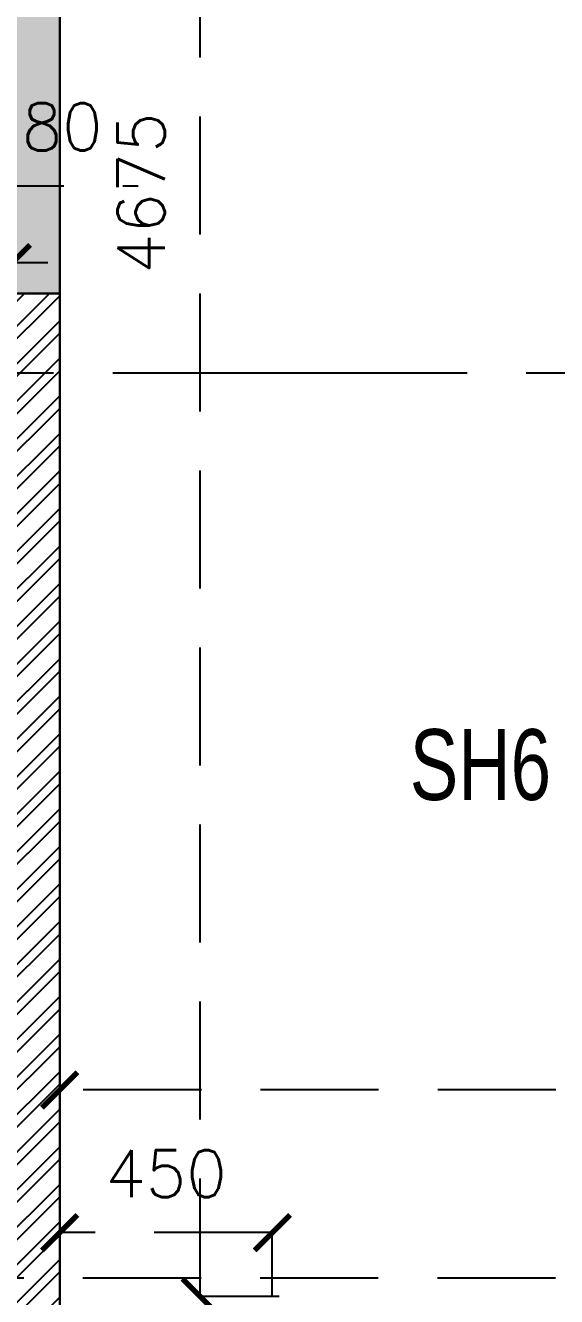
# Model space of a CAD drawing. Header units: millimetres. Extents: x 1167879 to 1231451, y -5731814 to -5645217.
# Drawn here: x 1186560 to 1187684, y -5719523 to -5716830 of the extents above; entities that cross this region are included whole.
import ezdxf

# ---------------------------------------------------------------- set-up
doc = ezdxf.new("R2010")
doc.units = ezdxf.units.MM
doc.header["$LTSCALE"] = 1000
doc.header["$MEASUREMENT"] = 0
for name, pattern in [('3BHK-A$0$AUDIT_D_120904163729-0', [0]), ('AUDIT_D_120904163729-0', [0]), ('T8(T9 IS SIMILAR) - DIMENSION & TEXTING$0$HIDDEN', [0.375, 0.25, -0.125]), ('T8(T9 IS SIMILAR)$0$$0$HIDDEN', [0.375, 0.25, -0.125]), ('T8_REFUGE COLUMNS$0$CENTER2', [1.125, 0.75, -0.125, 0.125, -0.125])]:
    doc.linetypes.add(name, pattern=pattern)
doc.layers.get('0').update_dxf_attribs({"linetype": 'AUDIT_D_120904163729-0'})
for name, color, linetype in [('3BHK-A$0$A-HATCH -160', 251, '3BHK-A$0$AUDIT_D_120904163729-0'), ('T8(T9 IS SIMILAR) - DIMENSION & TEXTING$0$A-DIMENSIONS', 2, 'T8(T9 IS SIMILAR) - DIMENSION & TEXTING$0$HIDDEN'), ('T8(T9 IS SIMILAR)$0$$6$a-beam 2', 50, 'Continuous'), ('T8(T9 IS SIMILAR)$0$S-BEAM', 20, 'T8(T9 IS SIMILAR)$0$$0$HIDDEN'), ('T8_REFUGE COLUMNS$0$A-CENTERLINE', 193, 'T8_REFUGE COLUMNS$0$CENTER2'), ('T8_TYPICAL COLUMNS$0$A-RCC COLS', 3, 'Continuous')]:
    doc.layers.add(name, color=color, linetype=linetype)
for name, color, linetype, lineweight in [('3BHK-A$0$A-WALL- 160', 6, 'Continuous', 30), ('T8(T9 IS SIMILAR) - DIMENSION & TEXTING$0$T8 - TYPICAL FLOOR CORE$0$a-Text', 4, 'Continuous', 0), ('T8(T9 IS SIMILAR)$0$D&W', 8, 'Continuous', 25)]:
    doc.layers.add(name, color=color, linetype=linetype, lineweight=lineweight)
doc.styles.add('T8(T9 IS SIMILAR) - DIMENSION & TEXTING$0$Romans 1', font='romans.shx', dxfattribs={"height": 100})
doc.styles.add('T8(T9 IS SIMILAR) - DIMENSION & TEXTING$0$T8 - TYPICAL FLOOR CORE$0$ARIAL ARROW', font='swisscl.ttf')
doc.dimstyles.new('T8(T9 IS SIMILAR) - DIMENSION & TEXTING$0$ALPINE S', dxfattribs={"dimscale": 0, "dimtxt": 100, "dimasz": 75, "dimexe": 0, "dimexo": 0, "dimgap": 75, "dimtad": 1, "dimdec": 0, "dimzin": 0, "dimdsep": 46, "dimtxsty": 'T8(T9 IS SIMILAR) - DIMENSION & TEXTING$0$Romans 1', "dimblk": 'T8(T9 IS SIMILAR) - DIMENSION & TEXTING$0$_ArchTick', "dimcen": 0.09, "dimclrd": 256, "dimclre": 256, "dimclrt": 7, "dimadec": 0, "dimazin": 0, "dimtfac": 1, "dimtdec": 0, "dimtofl": 0, "dimtmove": 1, "dimatfit": 0, "dimldrblk": 'T8(T9 IS SIMILAR) - DIMENSION & TEXTING$0$_Open90', "dimfxl": 1, "dimtolj": 1, "dimtzin": 0, "dimarcsym": 0})

# ---------------------------------------------------------------- blocks, each defined once
blk = doc.blocks.new('T8(T9 IS SIMILAR) - DIMENSION & TEXTING$0$_ArchTick')
at = {"color": 0, "linetype": 'ByBlock', "const_width": 0.15}
blk.add_lwpolyline([(-0.5, -0.5), (0.5, 0.5)], dxfattribs=at)
blk = doc.blocks.new('*D314')
at = {"layer": 'T8(T9 IS SIMILAR) - DIMENSION & TEXTING$0$A-DIMENSIONS', "linetype": 'T8(T9 IS SIMILAR) - DIMENSION & TEXTING$0$HIDDEN', "lineweight": -2, "transparency": 16777216}
for p, q in [((1186632.7, -5719227.5), (1186632.7, -5719085.7)), ((1189932.7, -5719227.5), (1189932.7, -5719085.7))]:
    blk.add_line(p, q, dxfattribs=at)
at = {"layer": 'T8(T9 IS SIMILAR) - DIMENSION & TEXTING$0$A-DIMENSIONS', "lineweight": -2, "transparency": 16777216}
blk.add_line((1189932.7, -5719085.7), (1186632.7, -5719085.7), dxfattribs=at)
at = {"layer": 'T8(T9 IS SIMILAR) - DIMENSION & TEXTING$0$A-DIMENSIONS', "linetype": 'ByBlock', "lineweight": -2, "transparency": 16777216, "xscale": 75, "yscale": 75, "zscale": 75, "rotation": 180}
blk.add_blockref('T8(T9 IS SIMILAR) - DIMENSION & TEXTING$0$_ArchTick', (1186632.7, -5719085.7), dxfattribs=at)
at = {"layer": 'T8(T9 IS SIMILAR) - DIMENSION & TEXTING$0$A-DIMENSIONS', "linetype": 'ByBlock', "lineweight": -2, "transparency": 16777216, "xscale": 75, "yscale": 75, "zscale": 75}
blk.add_blockref('T8(T9 IS SIMILAR) - DIMENSION & TEXTING$0$_ArchTick', (1189932.7, -5719085.7), dxfattribs=at)
at = {"layer": 'T8(T9 IS SIMILAR) - DIMENSION & TEXTING$0$A-DIMENSIONS', "color": 7, "linetype": 'ByBlock', "transparency": 16777216, "insert": (1188282.7, -5718960.7), "char_height": 100, "attachment_point": 5, "style": 'T8(T9 IS SIMILAR) - DIMENSION & TEXTING$0$Romans 1'}
blk.add_mtext('\\A1;3300', dxfattribs=at)
blk = doc.blocks.new('T8(T9 IS SIMILAR) - DIMENSION & TEXTING$0$_Open90')
at = {"color": 0, "linetype": 'ByBlock', "lineweight": -2}
for p, q in [((-0.5, 0.5), (0, 0)), ((0, 0), (-1, 0)), ((0, 0), (-0.5, -0.5))]:
    blk.add_line(p, q, dxfattribs=at)
blk = doc.blocks.new('*D319')
at = {"layer": 'T8(T9 IS SIMILAR) - DIMENSION & TEXTING$0$A-DIMENSIONS', "linetype": 'T8(T9 IS SIMILAR) - DIMENSION & TEXTING$0$HIDDEN', "lineweight": -2, "transparency": 16777216}
for p, q in [((1186632.7, -5719523.5), (1186632.7, -5719388)), ((1187082.7, -5719523.5), (1187082.7, -5719388))]:
    blk.add_line(p, q, dxfattribs=at)
at = {"layer": 'T8(T9 IS SIMILAR) - DIMENSION & TEXTING$0$A-DIMENSIONS', "lineweight": -2, "transparency": 16777216}
blk.add_line((1187082.7, -5719388), (1186632.7, -5719388), dxfattribs=at)
at = {"layer": 'T8(T9 IS SIMILAR) - DIMENSION & TEXTING$0$A-DIMENSIONS', "linetype": 'ByBlock', "lineweight": -2, "transparency": 16777216, "xscale": 75, "yscale": 75, "zscale": 75, "rotation": 180}
blk.add_blockref('T8(T9 IS SIMILAR) - DIMENSION & TEXTING$0$_ArchTick', (1186632.7, -5719388), dxfattribs=at)
at = {"layer": 'T8(T9 IS SIMILAR) - DIMENSION & TEXTING$0$A-DIMENSIONS', "linetype": 'ByBlock', "lineweight": -2, "transparency": 16777216, "xscale": 75, "yscale": 75, "zscale": 75}
blk.add_blockref('T8(T9 IS SIMILAR) - DIMENSION & TEXTING$0$_ArchTick', (1187082.7, -5719388), dxfattribs=at)
at = {"layer": 'T8(T9 IS SIMILAR) - DIMENSION & TEXTING$0$A-DIMENSIONS', "color": 7, "linetype": 'ByBlock', "transparency": 16777216, "insert": (1186857.7, -5719263), "char_height": 100, "attachment_point": 5, "style": 'T8(T9 IS SIMILAR) - DIMENSION & TEXTING$0$Romans 1'}
blk.add_mtext('\\A1;450', dxfattribs=at)
blk = doc.blocks.new('*D321')
at = {"layer": 'T8(T9 IS SIMILAR) - DIMENSION & TEXTING$0$A-DIMENSIONS', "lineweight": -2, "transparency": 16777216}
for p, q in [((1186342.7, -5717333), (1186391.5, -5717170.5)), ((1186391.5, -5717170.5), (1186798.6, -5717170.5)), ((1186152.8, -5717333), (1186077.8, -5717333)), ((1186532.7, -5717333), (1186152.8, -5717333)), ((1186532.7, -5717333), (1186607.7, -5717333))]:
    blk.add_line(p, q, dxfattribs=at)
at = {"layer": 'T8(T9 IS SIMILAR) - DIMENSION & TEXTING$0$A-DIMENSIONS', "linetype": 'T8(T9 IS SIMILAR) - DIMENSION & TEXTING$0$HIDDEN', "lineweight": -2, "transparency": 16777216}
for p, q in [((1186152.8, -5717398.7), (1186152.8, -5717333)), ((1186532.7, -5717398.7), (1186532.7, -5717333))]:
    blk.add_line(p, q, dxfattribs=at)
at = {"layer": 'T8(T9 IS SIMILAR) - DIMENSION & TEXTING$0$A-DIMENSIONS', "linetype": 'ByBlock', "lineweight": -2, "transparency": 16777216, "xscale": 75, "yscale": 75, "zscale": 75}
blk.add_blockref('T8(T9 IS SIMILAR) - DIMENSION & TEXTING$0$_ArchTick', (1186152.8, -5717333), dxfattribs=at)
at = {"layer": 'T8(T9 IS SIMILAR) - DIMENSION & TEXTING$0$A-DIMENSIONS', "linetype": 'ByBlock', "lineweight": -2, "transparency": 16777216, "xscale": 75, "yscale": 75, "zscale": 75, "rotation": 180}
blk.add_blockref('T8(T9 IS SIMILAR) - DIMENSION & TEXTING$0$_ArchTick', (1186532.7, -5717333), dxfattribs=at)
at = {"layer": 'T8(T9 IS SIMILAR) - DIMENSION & TEXTING$0$A-DIMENSIONS', "color": 7, "linetype": 'ByBlock', "transparency": 16777216, "insert": (1186595, -5717045.5), "char_height": 100, "attachment_point": 5, "style": 'T8(T9 IS SIMILAR) - DIMENSION & TEXTING$0$Romans 1'}
blk.add_mtext('\\A1;380', dxfattribs=at)
blk = doc.blocks.new('*D296')
at = {"layer": 'T8(T9 IS SIMILAR) - DIMENSION & TEXTING$0$A-DIMENSIONS', "linetype": 'T8(T9 IS SIMILAR) - DIMENSION & TEXTING$0$HIDDEN', "lineweight": -2, "transparency": 16777216}
for p, q in [((1187097.1, -5714848.5), (1186930.2, -5714848.5)), ((1187097.1, -5719523.3), (1186930.2, -5719523.3))]:
    blk.add_line(p, q, dxfattribs=at)
at = {"layer": 'T8(T9 IS SIMILAR) - DIMENSION & TEXTING$0$A-DIMENSIONS', "lineweight": -2, "transparency": 16777216}
blk.add_line((1186930.2, -5719523.3), (1186930.2, -5714848.5), dxfattribs=at)
at = {"layer": 'T8(T9 IS SIMILAR) - DIMENSION & TEXTING$0$A-DIMENSIONS', "linetype": 'ByBlock', "lineweight": -2, "transparency": 16777216, "xscale": 75, "yscale": 75, "zscale": 75}
for p, rotation in [((1186930.2, -5714848.5), 90), ((1186930.2, -5719523.3), 270)]:
    blk.add_blockref('T8(T9 IS SIMILAR) - DIMENSION & TEXTING$0$_ArchTick', p, dxfattribs=dict(at, rotation=rotation))
at = {"layer": 'T8(T9 IS SIMILAR) - DIMENSION & TEXTING$0$A-DIMENSIONS', "color": 7, "linetype": 'ByBlock', "transparency": 16777216, "insert": (1186805.2, -5717185.9), "char_height": 100, "attachment_point": 5, "rotation": 90, "style": 'T8(T9 IS SIMILAR) - DIMENSION & TEXTING$0$Romans 1'}
blk.add_mtext('\\A1;4675', dxfattribs=at)
blk = doc.blocks.new('T8_REFUGE COLUMNS')
at = {"layer": 'T8_REFUGE COLUMNS$0$A-CENTERLINE'}
blk.add_line((1223494.9, -5717567.4), (1182495.9, -5717567.4), dxfattribs=at)
blk = doc.blocks.new('T8_TYPICAL COLUMNS')
at = {"layer": 'T8_TYPICAL COLUMNS$0$A-RCC COLS', "linetype": 'ByBlock'}
blk.add_blockref('T8_REFUGE COLUMNS', (0, 0), dxfattribs=at)
blk = doc.blocks.new('3BHK-A')
at = {"layer": '3BHK-A$0$A-HATCH -160', "linetype": 'ByBlock'}
h = blk.add_hatch(dxfattribs=at)
h.set_pattern_fill('ZIGZAG', color=256, scale=250)
h.set_pattern_definition([(9e-15, (1e-08, 0), (31.25, 31.25), [31.25, -31.25]), (90, (31.25, 0), (-31.25, 31.25), [31.25, -31.25])])
h.paths.add_polyline_path([(1185182.8, -5714749.5), (1186532.7, -5714749.5), (1186532.7, -5714149.5), (1186632.7, -5714149.5), (1186632.7, -5714749.5), (1188712.7, -5714749.5), (1188712.7, -5714049.5), (1189032.5, -5714049.5), (1189032.5, -5714149.5), (1188812.7, -5714149.5), (1188812.7, -5715449.5), (1189032.5, -5715449.5), (1189032.5, -5715549.5), (1188712.7, -5715549.5), (1188712.7, -5714849.5), (1186632.7, -5714849.5), (1186632.7, -5715664.5), (1186532.7, -5715664.5), (1186532.7, -5714849.5), (1185182.8, -5714849.5)])
h.paths.add_polyline_path([(1185182.8, -5713249.5), (1185782.7, -5713249.5), (1185782.7, -5713149.5), (1185182.8, -5713149.5)])
h.paths.add_polyline_path([(1186532.7, -5710699.5), (1186632.7, -5710699.5), (1186632.7, -5713249.5), (1186532.7, -5713249.5)])
h.paths.add_polyline_path([(1186532.7, -5717399.5), (1186632.7, -5717399.5), (1186632.7, -5716414.5), (1186532.7, -5716414.5)])
h.paths.add_polyline_path([(1194902.2, -5715375), (1194082.3, -5715375), (1194082.3, -5715475), (1194902.2, -5715475)])
h.paths.add_polyline_path([(1195782.2, -5715375), (1196682.2, -5715375), (1196682.2, -5715475), (1195782.2, -5715475)])
h.paths.add_polyline_path([(1194132.5, -5714149.9), (1196532.4, -5714149.9), (1196532.4, -5714049.9), (1194132.5, -5714049.9)])
h.paths.add_polyline_path([(1197432.4, -5711800.2), (1197532.4, -5711800.2), (1197532.4, -5714149.9), (1197432.4, -5714149.9)])
h.paths.add_polyline_path([(1198282.4, -5714149.9), (1198958.7, -5714149.9), (1198958.7, -5714049.9), (1198282.4, -5714049.9)])
h.paths.add_polyline_path([(1196871.9, -5720208.6), (1196082.2, -5720209.7), (1196082.3, -5720109.7), (1196082.2, -5720109.7), (1196182.2, -5720109.7), (1196871.9, -5720108.6)])
h.paths.add_polyline_path([(1193397.2, -5709939.9), (1193882.3, -5709939.6), (1193882.3, -5710040.1), (1193397.3, -5710040.1)])
h.paths.add_polyline_path([(1186632.7, -5708554.7), (1187192.3, -5708554.8), (1187192.3, -5708654.7), (1186632.7, -5708654.7)])
h.paths.add_polyline_path([(1194182.3, -5715724), (1194082.3, -5715724), (1194082.3, -5715474), (1194182.3, -5715474)])
h = blk.add_hatch(dxfattribs=at)
h.set_pattern_fill('ANSI32', color=256, scale=150)
h.set_pattern_definition([(45, (-0.65, 1285.594), (-39.77475644, 39.77475644), []), (45, (25.864, 1285.594), (-39.77475644, 39.77475644), [])])
h.paths.add_polyline_path([(1186107.7, -5719684.9), (1186107.7, -5719524.7), (1186472.7, -5719524.7), (1186472.7, -5717559.7), (1186152.8, -5717559.7), (1186152.8, -5717399.7), (1186632.7, -5717399.7), (1186632.7, -5719524.7), (1186632.7, -5719523.4), (1186632.7, -5719683.5)])
at = {"layer": '3BHK-A$0$A-WALL- 160', "linetype": 'ByBlock'}
for p, q in [((1186632.7, -5716413.5, 0), (1186632.7, -5717398.5, 0)), ((1186632.7, -5717398.5, 0), (1186152.8, -5717398.5, 0)), ((1186632.7, -5719683.5, 0), (1186632.7, -5717398.5, 0))]:
    blk.add_line(p, q, dxfattribs=at)
blk = doc.blocks.new('T8(T9 IS SIMILAR) - DIMENSION & TEXTING')
at = {"layer": 'T8(T9 IS SIMILAR) - DIMENSION & TEXTING$0$T8 - TYPICAL FLOOR CORE$0$a-Text', "linetype": 'ByBlock', "insert": (1187672.7, -5718473.5, 0.6), "char_height": 150, "width": 3499.366, "attachment_point": 9, "style": 'T8(T9 IS SIMILAR) - DIMENSION & TEXTING$0$T8 - TYPICAL FLOOR CORE$0$ARIAL ARROW'}
blk.add_mtext('SH6', dxfattribs=at)
at = {"layer": 'T8(T9 IS SIMILAR) - DIMENSION & TEXTING$0$A-DIMENSIONS', "linetype": 'ByBlock'}
for base, p1, p2, angle, picture, middle in [((1186930.2, -5714848.5, 0.5), (1187097.1, -5719523.3, 1), (1187097.1, -5714848.5, 1), 270, '*D296', (1186805.2, -5717185.9, 0.5)), ((1186152.8, -5717333, 0.5), (1186532.7, -5717398.7, 0.5), (1186152.8, -5717398.7, 0), 180, '*D321', (1186466.5, -5717045.5, 0.5)), ((1186632.7, -5719085.7, 0.5), (1189932.7, -5719227.5, 0.6), (1186632.7, -5719227.5, 0.5), 180, '*D314', (1188282.7, -5718960.7, 0.5)), ((1186632.7, -5719388, 0.5), (1187082.7, -5719523.5, 0.5), (1186632.7, -5719523.5, 0.5), 180, '*D319', (1186857.7, -5719263, 0.5))]:
    dim = blk.add_linear_dim(base=base, p1=p1, p2=p2, angle=angle, dimstyle='T8(T9 IS SIMILAR) - DIMENSION & TEXTING$0$ALPINE S', override={"dimscale": 1, "dimfxl": 5, "dimarcsym": 1}, dxfattribs=at)
    dim.commit()
    dim.dimension.update_dxf_attribs({"geometry": picture, "text_midpoint": middle})
blk = doc.blocks.new('T8(T9 IS SIMILAR)')
at = {"layer": 'T8(T9 IS SIMILAR)$0$D&W', "linetype": 'ByBlock'}
for name in ['T8_TYPICAL COLUMNS', '3BHK-A']:
    blk.add_blockref(name, (0, 0), dxfattribs=at)
at = {"layer": 'T8(T9 IS SIMILAR)$0$$6$a-beam 2', "linetype": 'ByBlock'}
blk.add_blockref('T8(T9 IS SIMILAR) - DIMENSION & TEXTING', (0, 0), dxfattribs=at)
at = {"layer": 'T8(T9 IS SIMILAR)$0$S-BEAM'}
for p, q in [((1186632.8, -5714848.8, -0.2), (1186632.1, -5719483.5, -0.2)), ((1185182, -5719483.6, -0.2), (1189932, -5719483.5, -0.2))]:
    blk.add_line(p, q, dxfattribs=at)

msp = doc.modelspace()

# ---------------------------------------------------------------- block references
at = {"linetype": 'ByBlock'}
msp.add_blockref('T8(T9 IS SIMILAR) - DIMENSION & TEXTING', (0, 0), dxfattribs=at)

# ---------------------------------------------------------------- next in the draw order: block references
msp.add_blockref('T8(T9 IS SIMILAR)', (0, 0), dxfattribs=at)

doc.saveas('drawing.dxf')
